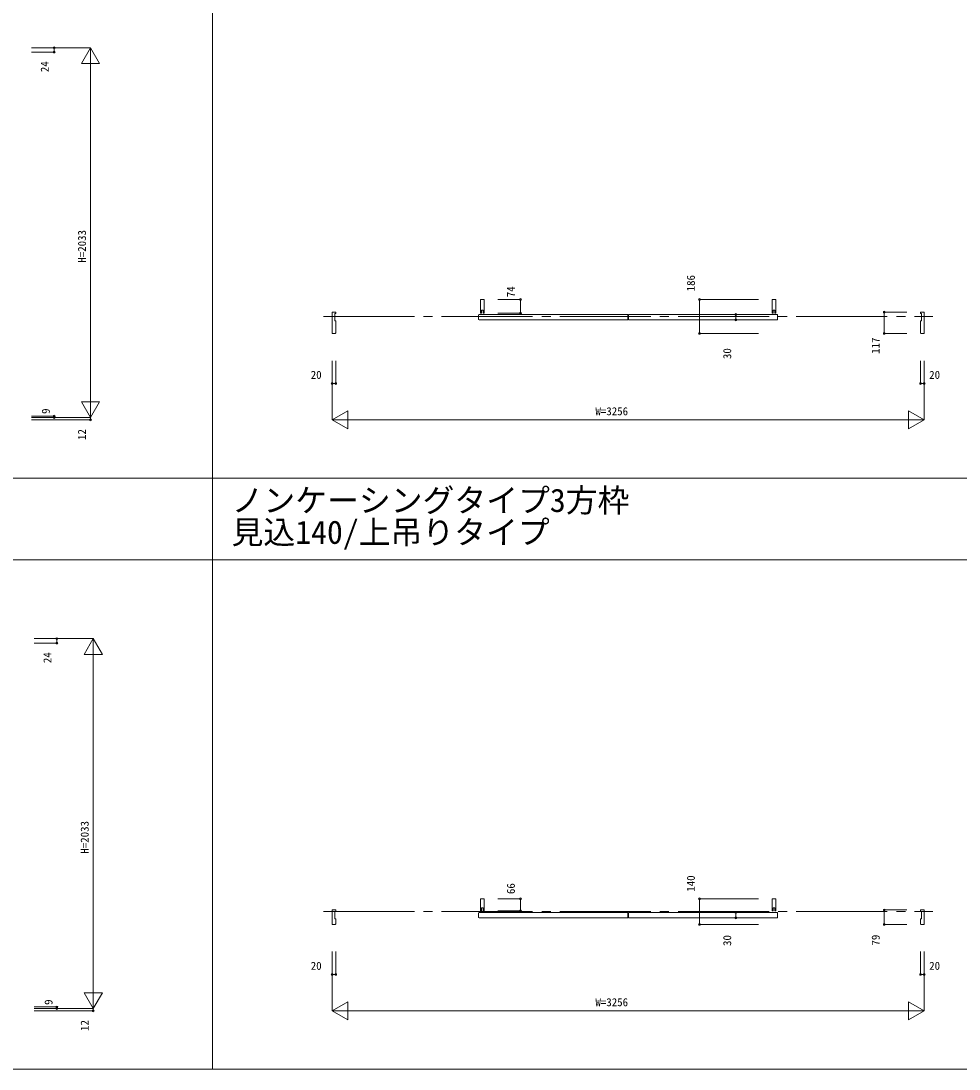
# Model space of a CAD drawing. Units: millimetres, scale not verified. Extents: x -14341 to 14341, y -10000 to 10000.
# Drawn here: x -9695 to -4537, y -10000 to -4241 of the extents above; entities that cross this region are included whole.
import ezdxf
from ezdxf.enums import TextEntityAlignment as Align

# ---------------------------------------------------------------- set-up
doc = ezdxf.new("R2010")
doc.units = ezdxf.units.MM
doc.header["$LTSCALE"] = 50
doc.linetypes.add('USER1', pattern=[13, 10, -1, 1, -1])
doc.layers.add('0-0_0', color=7, linetype='Continuous')
for name, color, linetype, lineweight in [('0-1_YKK_F1', 7, 'Continuous', 18), ('0-4_YKK_N1', 2, 'Continuous', 18), ('0-5_YKK_B1', 4, 'Continuous', 18), ('0-6_YKK_Z1', 7, 'Continuous', 18)]:
    doc.layers.add(name, color=color, linetype=linetype, lineweight=lineweight)
doc.styles.add('ＭＳ ゴシック', font='')
doc.styles.get('ＭＳ ゴシック').set_extended_font_data('MS Gothic')

msp = doc.modelspace()

# ---------------------------------------------------------------- linework, layer by layer
at = {"layer": '0-1_YKK_F1'}
for p, q in [((-8640.51, -10000), (-8640.51, 9500)), ((-14340.51, -6752.5), (14159.49, -6752.5)), ((-14340.51, -7202.5), (14159.49, -7202.5)), ((-14340.51, -10000), (14340.51, -10000))]:
    msp.add_line(p, q, dxfattribs=at)
at = {"layer": '0-4_YKK_N1'}
for p, q in [((-9637.01, -4387.5), (-9312.01, -4387.5)), ((-9637.01, -4411.5), (-9512.01, -4411.5)), ((-9512.01, -4387.5), (-9512.01, -4411.5)), ((-9362.01, -4474.1), (-9312.01, -4387.5)), ((-9312.01, -6420.5), (-9312.01, -4387.5)), ((-9312.01, -4387.5), (-9262.01, -4474.1)), ((-9362.01, -4474.1), (-9262.01, -4474.1)), ((-7072.76, -5771.5), (-6947.76, -5771.5)), ((-6947.76, -5845.5), (-6947.76, -5771.5)), ((-5964.26, -5957.5), (-5964.26, -5771.5)), ((-5639.26, -5771.5), (-5964.26, -5771.5)), ((-7072.76, -5845.5), (-6947.76, -5845.5)), ((-5764.26, -5883.5), (-5764.26, -5853.5)), ((-4948.01, -5957.5), (-4948.01, -5840.5)), ((-4823.01, -5840.5), (-4948.01, -5840.5)), ((-5639.26, -5957.5), (-5964.26, -5957.5)), ((-4823.01, -5957.5), (-4948.01, -5957.5)), ((-7964.01, -6107.5), (-7964.01, -6232.5)), ((-4748.01, -6107.5), (-4748.01, -6232.5)), ((-4728.01, -6107.5), (-4728.01, -6432.5)), ((-7984.01, -6232.5), (-7964.01, -6232.5)), ((-4728.01, -6232.5), (-4748.01, -6232.5)), ((-9362.01, -6333.9), (-9262.01, -6333.9)), ((-9362.01, -6333.9), (-9312.01, -6420.5)), ((-9312.01, -6420.5), (-9262.01, -6333.9)), ((-7984.01, -6432.5), (-7897.41, -6382.5)), ((-7897.41, -6382.5), (-7897.41, -6482.5)), ((-4814.61, -6382.5), (-4814.61, -6482.5)), ((-4728.01, -6432.5), (-4814.61, -6382.5)), ((-9637.01, -6420.5), (-9312.01, -6420.5)), ((-9637.01, -6432.5), (-9312.01, -6432.5)), ((-9312.01, -6420.5), (-9312.01, -6432.5)), ((-7984.01, -6432.5), (-7897.41, -6482.5)), ((-4728.01, -6432.5), (-4814.61, -6482.5)), ((-9622.01, -7635), (-9297.01, -7635)), ((-9622.01, -7659), (-9497.01, -7659)), ((-9497.01, -7635), (-9497.01, -7659)), ((-9347.01, -7721.6), (-9297.01, -7635)), ((-9297.01, -9668), (-9297.01, -7635)), ((-9297.01, -7635), (-9247.01, -7721.6)), ((-9347.01, -7721.6), (-9247.01, -7721.6)), ((-7072.76, -9065), (-6947.76, -9065)), ((-6947.76, -9131), (-6947.76, -9065)), ((-5964.26, -9205), (-5964.26, -9065)), ((-5639.26, -9065), (-5964.26, -9065)), ((-7072.76, -9131), (-6947.76, -9131)), ((-5764.26, -9169), (-5764.26, -9139)), ((-4948.01, -9205), (-4948.01, -9126)), ((-4823.01, -9126), (-4948.01, -9126)), ((-5639.26, -9205), (-5964.26, -9205)), ((-4823.01, -9205), (-4948.01, -9205)), ((-7964.01, -9355), (-7964.01, -9480)), ((-4748.01, -9355), (-4748.01, -9480)), ((-4728.01, -9355), (-4728.01, -9680)), ((-7984.01, -9480), (-7964.01, -9480)), ((-4728.01, -9480), (-4748.01, -9480)), ((-9347.01, -9581.4), (-9247.01, -9581.4)), ((-9347.01, -9581.4), (-9297.01, -9668)), ((-9297.01, -9668), (-9247.01, -9581.4)), ((-9622.01, -9668), (-9297.01, -9668)), ((-9297.01, -9668), (-9297.01, -9680)), ((-7984.01, -9680), (-7897.41, -9630)), ((-7897.41, -9630), (-7897.41, -9730)), ((-4814.61, -9630), (-4814.61, -9730)), ((-4728.01, -9680), (-4814.61, -9630)), ((-9622.01, -9680), (-9297.01, -9680)), ((-7984.01, -9680), (-7897.41, -9730)), ((-4728.01, -9680), (-4814.61, -9730))]:
    msp.add_line(p, q, dxfattribs=at)
for points in [[(-7984.01, -6107.5), (-7984.01, -6432.5), (-4728.01, -6432.5)], [(-9637.01, -6411.5), (-9512.01, -6411.5), (-9512.01, -6420.5)], [(-7984.01, -9355), (-7984.01, -9680), (-4728.01, -9680)], [(-9622.01, -9659), (-9497.01, -9659), (-9497.01, -9668)]]:
    msp.add_lwpolyline(points, dxfattribs=at)
for centre in [(-9512.01, -4387.5), (-9512.01, -4411.5), (-6947.76, -5771.5), (-5964.26, -5771.5), (-6947.76, -5845.5), (-5764.26, -5853.5), (-4948.01, -5840.5), (-5764.26, -5883.5), (-5964.26, -5957.5), (-4948.01, -5957.5), (-7984.01, -6232.5), (-7964.01, -6232.5), (-4748.01, -6232.5), (-4728.01, -6232.5), (-9512.01, -6411.5), (-9512.01, -6420.5), (-9312.01, -6432.5), (-9497.01, -7635), (-9497.01, -7659), (-6947.76, -9065), (-5964.26, -9065), (-6947.76, -9131), (-5764.26, -9139), (-4948.01, -9126), (-5964.26, -9205), (-5764.26, -9169), (-4948.01, -9205), (-7984.01, -9480), (-7964.01, -9480), (-4748.01, -9480), (-4728.01, -9480), (-9497.01, -9659), (-9497.01, -9668), (-9297.01, -9680)]:
    msp.add_circle(centre, 5, dxfattribs=at)
at = {"layer": '0-5_YKK_B1'}
for p, q in [((-7969.01, -5886.5), (-7969.01, -5850.5)), ((-7967.01, -5848.5), (-7965.01, -5848.5)), ((-7178.01, -5855.5), (-7176.01, -5853.5)), ((-7178.01, -5855.5), (-7178.01, -5881.5)), ((-6360.01, -5853.5), (-7176.01, -5853.5)), ((-6360.01, -5853.5), (-6358.01, -5855.5)), ((-6358.01, -5881.5), (-6358.01, -5855.5)), ((-6352.01, -5853.5), (-6354.01, -5855.5)), ((-6354.01, -5881.5), (-6354.01, -5855.5)), ((-6352.01, -5853.5), (-5536.01, -5853.5)), ((-5534.01, -5855.5), (-5536.01, -5853.5)), ((-5534.01, -5855.5), (-5534.01, -5881.5)), ((-4745.01, -5848.5), (-4747.01, -5848.5)), ((-4743.01, -5886.5), (-4743.01, -5850.5)), ((-7965.01, -5888.5), (-7967.01, -5888.5)), ((-7964.01, -5955.5), (-7964.01, -5889.5)), ((-7176.01, -5883.5), (-7178.01, -5881.5)), ((-6360.01, -5883.5), (-7176.01, -5883.5)), ((-6360.01, -5883.5), (-6358.01, -5881.5)), ((-6352.01, -5883.5), (-6354.01, -5881.5)), ((-6352.01, -5883.5), (-5536.01, -5883.5)), ((-5536.01, -5883.5), (-5534.01, -5881.5)), ((-4748.01, -5955.5), (-4748.01, -5889.5)), ((-4747.01, -5888.5), (-4745.01, -5888.5)), ((-7969.01, -9172), (-7969.01, -9136)), ((-7967.01, -9134), (-7965.01, -9134)), ((-7178.01, -9141), (-7176.01, -9139)), ((-7178.01, -9141), (-7178.01, -9167)), ((-6360.01, -9139), (-7176.01, -9139)), ((-6360.01, -9139), (-6358.01, -9141)), ((-6358.01, -9167), (-6358.01, -9141)), ((-6352.01, -9139), (-6354.01, -9141)), ((-6354.01, -9167), (-6354.01, -9141)), ((-6352.01, -9139), (-5536.01, -9139)), ((-5534.01, -9141), (-5536.01, -9139)), ((-5534.01, -9141), (-5534.01, -9167)), ((-4745.01, -9134), (-4747.01, -9134)), ((-4743.01, -9172), (-4743.01, -9136)), ((-7965.01, -9174), (-7967.01, -9174)), ((-7964.01, -9203), (-7964.01, -9175)), ((-7176.01, -9169), (-7178.01, -9167)), ((-6360.01, -9169), (-7176.01, -9169)), ((-6360.01, -9169), (-6358.01, -9167)), ((-6352.01, -9169), (-6354.01, -9167)), ((-6352.01, -9169), (-5536.01, -9169)), ((-5536.01, -9169), (-5534.01, -9167)), ((-4748.01, -9203), (-4748.01, -9175)), ((-4747.01, -9174), (-4745.01, -9174))]:
    msp.add_line(p, q, dxfattribs=at)
for points in [[(-7149.76, -5771.5), (-7167.76, -5771.5), (-7167.76, -5845.5), (-7161.76, -5845.5), (-7161.76, -5829.5)], [(-7161.76, -5829.5), (-7153.76, -5829.5), (-7153.76, -5845.5), (-7147.76, -5845.5), (-7147.76, -5773.5)], [(-5550.26, -5829.5), (-5558.26, -5829.5), (-5558.26, -5845.5), (-5564.26, -5845.5), (-5564.26, -5773.5)], [(-5562.26, -5771.5), (-5544.26, -5771.5), (-5544.26, -5845.5), (-5550.26, -5845.5), (-5550.26, -5829.5)], [(-7970.81, -5840.5), (-7984.01, -5840.5), (-7984.01, -5902.5), (-7984.01, -5957.5), (-7966.01, -5957.5)], [(-7964.01, -5847.5), (-7964.01, -5840.5), (-7970.81, -5840.5)], [(-4748.01, -5847.5), (-4748.01, -5840.5), (-4741.21, -5840.5)], [(-4741.21, -5840.5), (-4728.01, -5840.5), (-4728.01, -5902.5), (-4728.01, -5957.5), (-4746.01, -5957.5)], [(-7149.76, -9065), (-7167.76, -9065), (-7167.76, -9131), (-7161.76, -9131), (-7161.76, -9115)], [(-7161.76, -9115), (-7153.76, -9115), (-7153.76, -9131), (-7147.76, -9131), (-7147.76, -9067)], [(-5550.26, -9115), (-5558.26, -9115), (-5558.26, -9131), (-5564.26, -9131), (-5564.26, -9067)], [(-5562.26, -9065), (-5544.26, -9065), (-5544.26, -9131), (-5550.26, -9131), (-5550.26, -9115)], [(-7970.81, -9126), (-7984.01, -9126), (-7984.01, -9188), (-7984.01, -9205), (-7966.01, -9205)], [(-7964.01, -9133), (-7964.01, -9126), (-7970.81, -9126)], [(-4748.01, -9133), (-4748.01, -9126), (-4741.21, -9126)], [(-4741.21, -9126), (-4728.01, -9126), (-4728.01, -9188), (-4728.01, -9205), (-4746.01, -9205)]]:
    msp.add_lwpolyline(points, dxfattribs=at)
for centre, radius, start, end in [((-7149.76, -5773.5), 2, 0, 90), ((-5562.26, -5773.5), 2, 90, 180), ((-7967.01, -5850.5), 2, 90, 180), ((-7965.01, -5847.5), 1, 270, 0), ((-4747.01, -5847.5), 1, 180, 270), ((-4745.01, -5850.5), 2, 0, 90), ((-7967.01, -5886.5), 2, 180, 270), ((-7965.01, -5889.5), 1, 0, 90), ((-4747.01, -5889.5), 1, 90, 180), ((-4745.01, -5886.5), 2, 270, 0), ((-7966.01, -5955.5), 2, 270, 0), ((-4746.01, -5955.5), 2, 180, 270), ((-7149.76, -9067), 2, 0, 90), ((-5562.26, -9067), 2, 90, 180), ((-7967.01, -9136), 2, 90, 180), ((-7965.01, -9133), 1, 270, 0), ((-4747.01, -9133), 1, 180, 270), ((-4745.01, -9136), 2, 0, 90), ((-7967.01, -9172), 2, 180, 270), ((-7966.01, -9203), 2, 270, 0), ((-7965.01, -9175), 1, 0, 90), ((-4747.01, -9175), 1, 90, 180), ((-4746.01, -9203), 2, 180, 270), ((-4745.01, -9172), 2, 270, 0)]:
    msp.add_arc(centre, radius, start, end, dxfattribs=at)
at = {"layer": '0-6_YKK_Z1', "linetype": 'USER1'}
for p, q in [((-8031.51, -5864.5), (-4680.51, -5864.5)), ((-8031.51, -9135), (-4680.51, -9135))]:
    msp.add_line(p, q, dxfattribs=at)

# ---------------------------------------------------------------- texts
at = {"layer": '0-0_0', "style": 'ＭＳ ゴシック'}
for s, p in [('ノンケーシングタイプ3方枠', (-8536.51, -6977.5)), ('見込140/上吊りタイプ', (-8536.51, -7152.5))]:
    msp.add_text(s, height=128.3, dxfattribs=at).set_placement(p, align=Align.BOTTOM_LEFT)
at = {"layer": '0-4_YKK_N1', "color": 7, "style": 'ＭＳ ゴシック'}
for s, p in [('24', (-9528.88, -4522.03)), ('H=2033', (-9324.01, -5569)), ('186', (-5976.26, -5726.55)), ('74', (-6965.61, -5758.99)), ('117', (-4960.01, -6070.12)), ('30', (-5776.26, -6098.76)), ('9', (-9522.76, -6399.99)), ('12', (-9324.01, -6543.16)), ('24', (-9513.88, -7769.53)), ('H=2033', (-9309.01, -8816.5)), ('66', (-6965.51, -9038.49)), ('140', (-5976.26, -9025.63)), ('30', (-5776.26, -9323.75)), ('79', (-4960.01, -9321.55)), ('9', (-9507.76, -9647.49)), ('12', (-9309.01, -9790.66))]:
    msp.add_text(s, height=43.99, rotation=90, dxfattribs=at).set_placement(p, align=Align.BOTTOM_LEFT)
for s, p in [('20', (-8101.21, -6220.5)), ('20', (-4700.81, -6220.5)), ('W=3256', (-6536.01, -6420.5)), ('20', (-8101.21, -9468)), ('20', (-4700.81, -9468)), ('W=3256', (-6536.01, -9668))]:
    msp.add_text(s, height=43.99, dxfattribs=at).set_placement(p, align=Align.BOTTOM_LEFT)

doc.saveas('drawing.dxf')
